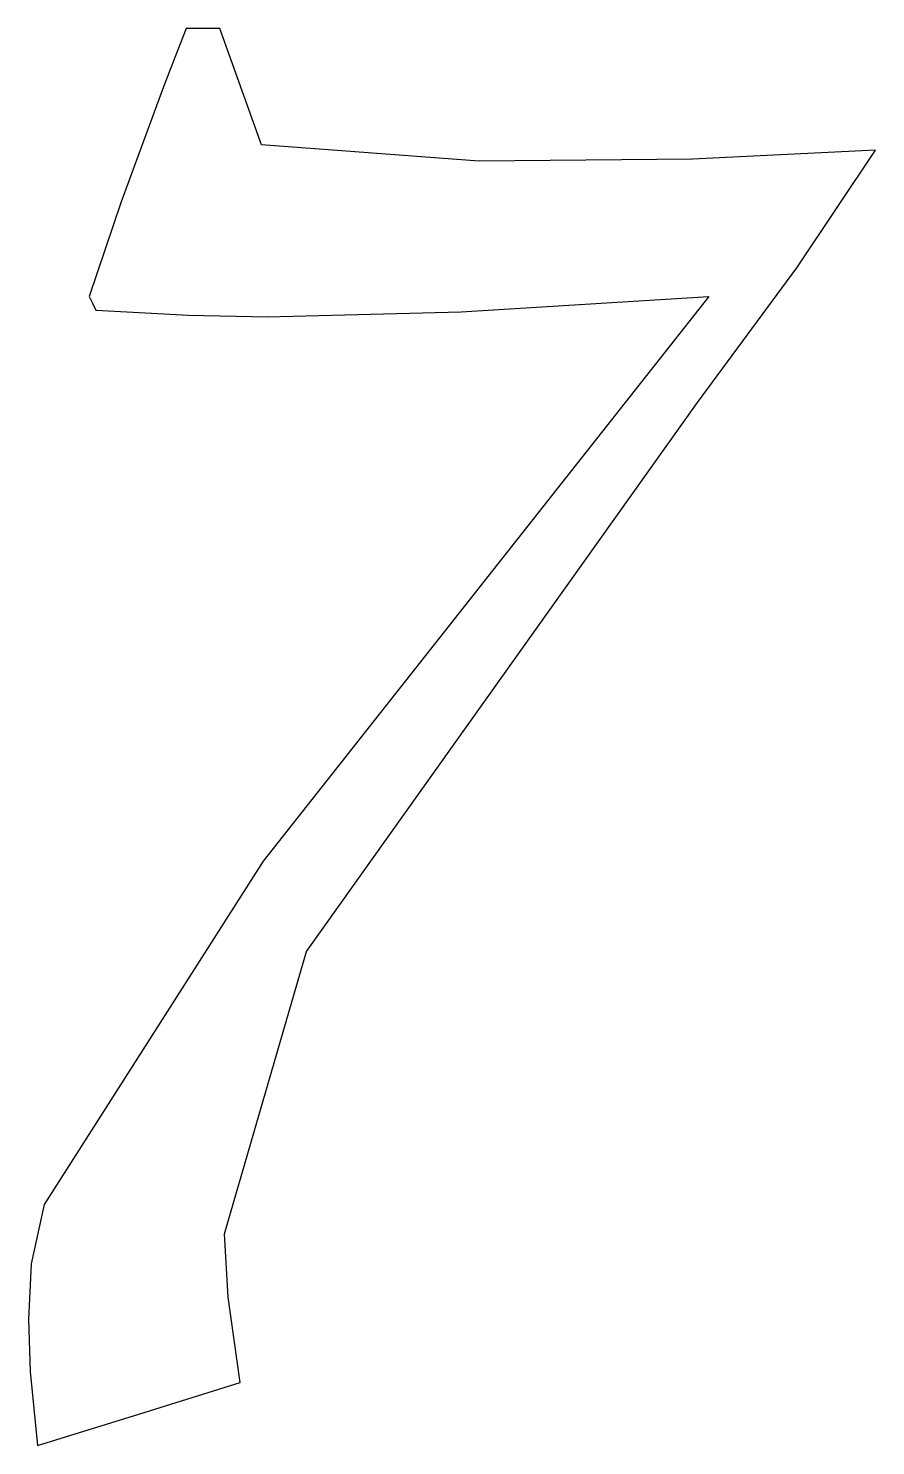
# Model space of a CAD drawing. Extents: x 8 to 12.24, y 6.5 to 13.6.
import ezdxf

# ---------------------------------------------------------------- set-up
doc = ezdxf.new("R2010")
doc.units = 0
doc.layers.add('Layer_1', color=7, linetype='CONTINUOUS')

msp = doc.modelspace()

# ---------------------------------------------------------------- linework, layer by layer
at = {"layer": 'Layer_1', "color": 7}
msp.add_lwpolyline([(9.061155, 6.816088), (9.000478, 7.243654), (8.982133, 7.561154), (9.392767, 8.975088), (11.3528, 11.726754), (11.849511, 12.401266), (12.244622, 12.99111), (11.3274, 12.945954), (10.257778, 12.934666), (9.1684, 13.017921), (8.959555, 13.60071), (8.874889, 13.60071), (8.790222, 13.60071), (8.733778, 13.453954), (8.677333, 13.307199), (8.465666, 12.731466), (8.3048, 12.257332), (8.321733, 12.223466), (8.338666, 12.189599), (8.801511, 12.164199), (9.196622, 12.155732), (10.167466, 12.181132), (11.409244, 12.257332), (9.176867, 9.428054), (8.079022, 7.70791), (8.014111, 7.411577), (8, 7.132177), (8.009878, 6.871121), (8.045155, 6.499999), (8.553155, 6.658043), (9.061155, 6.816088)], dxfattribs=at)

doc.saveas('drawing.dxf')
